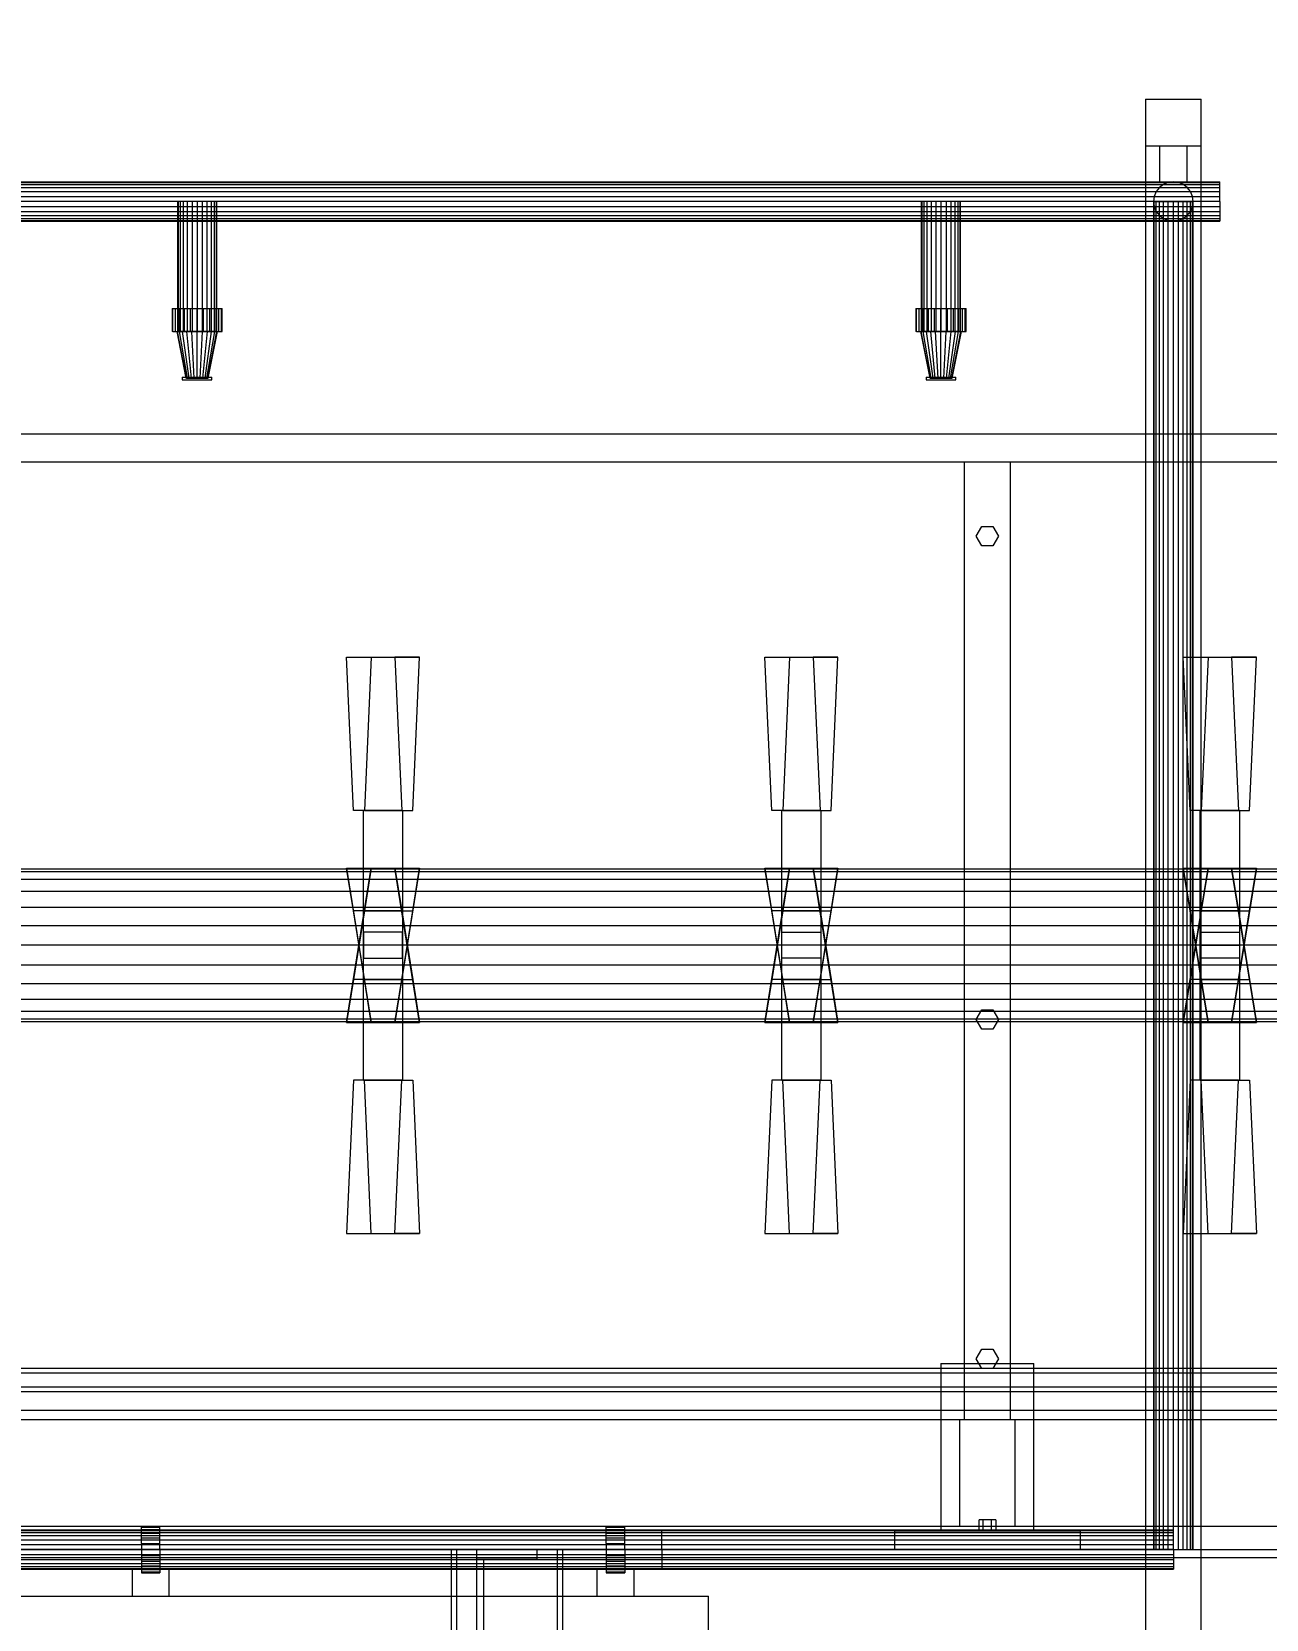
# Model space of a CAD drawing. Header units: millimetres. Extents: x -191664 to 191490, y -197311 to 10263.
# Drawn here: x 5097 to 6425, y -83175 to -81467 of the extents above; entities that cross this region are included whole.
import ezdxf

# ---------------------------------------------------------------- set-up
doc = ezdxf.new("R2010")
doc.units = ezdxf.units.MM
for name, color, linetype, lineweight in [('COTAS_O', 1, 'Continuous', 0), ('DET_mezcladora_lateral', 7, 'Continuous', 0), ('R15_COTAS_TRANSPORTE_P', 1, 'Continuous', 0)]:
    doc.layers.add(name, color=color, linetype=linetype, lineweight=lineweight)
doc.dimstyles.new('PLANTA_20', dxfattribs={"dimtxt": 50, "dimasz": 30, "dimexe": 30, "dimexo": 16, "dimgap": 20, "dimtad": 1, "dimtih": 1, "dimtoh": 1, "dimdec": 1, "dimzin": 0, "dimdsep": 46, "dimcen": 0.09, "dimadec": 0, "dimazin": 0, "dimtfac": 1, "dimtdec": 4, "dimtofl": 0, "dimtmove": 0, "dimatfit": 3, "dimfxl": 1, "dimtolj": 1, "dimtzin": 0, "dimarcsym": 0})

# ---------------------------------------------------------------- blocks, each defined once
blk = doc.blocks.new('*D59')
at = {"layer": 'COTAS_O', "color": 0, "lineweight": -2, "transparency": 16777216}
for p, q in [((1475, -83116), (1475, -83630)), ((7675, -83116), (7675, -83630)), ((1505, -83600), (7645, -83600))]:
    blk.add_line(p, q, dxfattribs=at)
at = {"layer": 'COTAS_O', "color": 0, "transparency": 16777216}
for points in [[(1505, -83595), (1505, -83605), (1475, -83600)], [(7645, -83595), (7645, -83605), (7675, -83600)]]:
    blk.add_solid(points, dxfattribs=at)
at = {"layer": 'Defpoints', "color": 0, "transparency": 16777216}
for p in [(1475, -83100), (7675, -83100), (7675, -83600)]:
    blk.add_point(p, dxfattribs=at)
blk = doc.blocks.new('*D133')
at = {"layer": 'Defpoints', "color": 0, "transparency": 16777216}
for p in [(439.7, -194148), (217.9, -194406.1), (-500, -194490), (-500, -194490), (500, -194490)]:
    blk.add_point(p, dxfattribs=at)
at = {"layer": 'R15_COTAS_TRANSPORTE_P', "color": 0, "lineweight": -2, "transparency": 16777216}
blk.add_arc((-500, -194490), 722.8, 2.3783, 17.6217, dxfattribs=at)
at = {"layer": 'R15_COTAS_TRANSPORTE_P', "color": 0, "transparency": 16777216}
for points in [[(184.1, -194272.8), (193.6, -194269.6), (179.2, -194242.8)], [(227.1, -194459.9), (217.2, -194460.1), (222.8, -194490)]]:
    blk.add_solid(points, dxfattribs=at)

msp = doc.modelspace()

# ---------------------------------------------------------------- linework, layer by layer
at = {"layer": 'DET_mezcladora_lateral', "color": 139, "true_color": 0x344b58}
for p, q in [((6295, -81540), (6355, -81540)), ((6295, -81540), (6295, -81590)), ((6355, -81590), (6355, -81540)), ((6295, -81590), (6355, -81590)), ((6295, -81590), (6295, -84180)), ((6355, -84180), (6355, -81590)), ((5259, -81839), (5291, -81839)), ((5259, -81839), (5259, -81842)), ((5259, -81842), (5291, -81842)), ((5291, -81842), (5291, -81839)), ((6059, -81839), (6091, -81839)), ((6059, -81839), (6059, -81842)), ((6059, -81842), (6091, -81842)), ((6091, -81842), (6091, -81839)), ((5205, -83121.2), (5245, -83121.2)), ((5205, -83121.2), (5205, -83150)), ((5245, -83150), (5245, -83121.2)), ((5705, -83121.2), (5745, -83121.2)), ((5705, -83121.2), (5705, -83150)), ((5745, -83150), (5745, -83121.2)), ((3525, -83150), (5825, -83150)), ((5205, -83150), (5245, -83150)), ((5705, -83150), (5745, -83150)), ((5825, -83200), (5825, -83150))]:
    msp.add_line(p, q, dxfattribs=at)
at = {"layer": 'DET_mezcladora_lateral', "color": 8, "true_color": 0x71848d}
for p, q in [((6310, -81590), (6340, -81590)), ((6310, -81590), (6310, -81628.8)), ((6340, -81628.8), (6340, -81590)), ((6310, -81628.8), (6340, -81628.8))]:
    msp.add_line(p, q, dxfattribs=at)
at = {"layer": 'DET_mezcladora_lateral', "color": 134, "true_color": 0x238fa9}
for p, q in [((3325, -81628.8), (6375, -81628.8)), ((3325, -81629.52), (6375, -81629.52)), ((3325, -81631.64), (6375, -81631.64)), ((3325, -81635.01), (6375, -81635.01)), ((6310.01, -81635.01), (6306.64, -81639.4)), ((6314.4, -81631.64), (6310.01, -81635.01)), ((6319.51, -81629.52), (6314.4, -81631.64)), ((6325, -81628.8), (6319.51, -81629.52)), ((6330.49, -81629.52), (6325, -81628.8)), ((6335.6, -81631.64), (6330.49, -81629.52)), ((6339.99, -81635.01), (6335.6, -81631.64)), ((6343.36, -81639.4), (6339.99, -81635.01)), ((6375, -81629.52), (6375, -81628.8)), ((6375, -81631.64), (6375, -81629.52)), ((6375, -81635.01), (6375, -81631.64)), ((6375, -81639.4), (6375, -81635.01)), ((3325, -81639.4), (6375, -81639.4)), ((3325, -81644.51), (6375, -81644.51)), ((6375, -81650), (3325, -81650)), ((3325, -81655.49), (6375, -81655.49)), ((5254.52, -81650), (5253.8, -81650)), ((5253.8, -81650), (5253.8, -81790)), ((5256.64, -81650), (5254.52, -81650)), ((5254.52, -81650), (5254.52, -81790)), ((5260.01, -81650), (5256.64, -81650)), ((5256.64, -81650), (5256.64, -81790)), ((5264.4, -81650), (5260.01, -81650)), ((5260.01, -81650), (5260.01, -81790)), ((5269.51, -81650), (5264.4, -81650)), ((5264.4, -81650), (5264.4, -81790)), ((5275, -81650), (5269.51, -81650)), ((5269.51, -81650), (5269.51, -81790)), ((5280.49, -81650), (5275, -81650)), ((5275, -81650), (5275, -81790)), ((5285.6, -81650), (5280.49, -81650)), ((5280.49, -81650), (5280.49, -81790)), ((5289.99, -81650), (5285.6, -81650)), ((5285.6, -81650), (5285.6, -81790)), ((5293.36, -81650), (5289.99, -81650)), ((5289.99, -81650), (5289.99, -81790)), ((5295.48, -81650), (5293.36, -81650)), ((5293.36, -81650), (5293.36, -81790)), ((5295.48, -81650), (5296.2, -81650)), ((5295.48, -81650), (5295.48, -81790)), ((5296.2, -81790), (5296.2, -81650)), ((6054.52, -81650), (6053.8, -81650)), ((6053.8, -81650), (6053.8, -81790)), ((6056.64, -81650), (6054.52, -81650)), ((6054.52, -81650), (6054.52, -81790)), ((6060.01, -81650), (6056.64, -81650)), ((6056.64, -81650), (6056.64, -81790)), ((6064.4, -81650), (6060.01, -81650)), ((6060.01, -81650), (6060.01, -81790)), ((6069.51, -81650), (6064.4, -81650)), ((6064.4, -81650), (6064.4, -81790)), ((6075, -81650), (6069.51, -81650)), ((6069.51, -81650), (6069.51, -81790)), ((6080.49, -81650), (6075, -81650)), ((6075, -81650), (6075, -81790)), ((6085.6, -81650), (6080.49, -81650)), ((6080.49, -81650), (6080.49, -81790)), ((6089.99, -81650), (6085.6, -81650)), ((6085.6, -81650), (6085.6, -81790)), ((6093.36, -81650), (6089.99, -81650)), ((6089.99, -81650), (6089.99, -81790)), ((6095.48, -81650), (6093.36, -81650)), ((6093.36, -81650), (6093.36, -81790)), ((6095.48, -81650), (6096.2, -81650)), ((6095.48, -81650), (6095.48, -81790)), ((6096.2, -81790), (6096.2, -81650)), ((6304.52, -81644.51), (6303.8, -81650)), ((6303.8, -81650), (6304.52, -81650)), ((6303.8, -81650), (6303.8, -83100)), ((6303.8, -81650), (6304.52, -81655.49)), ((6306.64, -81639.4), (6304.52, -81644.51)), ((6304.52, -81650), (6306.64, -81650)), ((6304.52, -83100), (6304.52, -81650)), ((6304.52, -81655.49), (6306.64, -81660.6)), ((6306.64, -81650), (6310.01, -81650)), ((6306.64, -83100), (6306.64, -81650)), ((6310.01, -81650), (6314.4, -81650)), ((6310.01, -83100), (6310.01, -81650)), ((6314.4, -81650), (6319.51, -81650)), ((6314.4, -83100), (6314.4, -81650)), ((6319.51, -81650), (6325, -81650)), ((6319.51, -83100), (6319.51, -81650)), ((6325, -81650), (6330.49, -81650)), ((6325, -83100), (6325, -81650)), ((6330.49, -81650), (6335.6, -81650)), ((6330.49, -83100), (6330.49, -81650)), ((6335.6, -81650), (6339.99, -81650)), ((6335.6, -83100), (6335.6, -81650)), ((6339.99, -81650), (6343.36, -81650)), ((6339.99, -83100), (6339.99, -81650)), ((6345.48, -81644.51), (6343.36, -81639.4)), ((6343.36, -81650), (6345.48, -81650)), ((6343.36, -83100), (6343.36, -81650)), ((6343.36, -81660.6), (6345.48, -81655.49)), ((6346.2, -81650), (6345.48, -81644.51)), ((6345.48, -81650), (6346.2, -81650)), ((6345.48, -83100), (6345.48, -81650)), ((6345.48, -81655.49), (6346.2, -81650)), ((6346.2, -83100), (6346.2, -81650)), ((6375, -81644.51), (6375, -81639.4)), ((6375, -81650), (6375, -81644.51)), ((6375, -81650), (6375, -81655.49)), ((6375, -81655.49), (6375, -81660.6)), ((3325, -81660.6), (6375, -81660.6)), ((3325, -81664.99), (6375, -81664.99)), ((3325, -81668.36), (6375, -81668.36)), ((3325, -81670.48), (6375, -81670.48)), ((3325, -81671.2), (6375, -81671.2)), ((6306.64, -81660.6), (6310.01, -81664.99)), ((6310.01, -81664.99), (6314.4, -81668.36)), ((6314.4, -81668.36), (6319.51, -81670.48)), ((6319.51, -81670.48), (6325, -81671.2)), ((6325, -81671.2), (6330.49, -81670.48)), ((6330.49, -81670.48), (6335.6, -81668.36)), ((6335.6, -81668.36), (6339.99, -81664.99)), ((6339.99, -81664.99), (6343.36, -81660.6)), ((6375, -81660.6), (6375, -81664.99)), ((6375, -81664.99), (6375, -81668.36)), ((6375, -81668.36), (6375, -81670.48)), ((6375, -81670.48), (6375, -81671.2)), ((5254.52, -81790), (5253.8, -81790)), ((5256.64, -81790), (5254.52, -81790)), ((5260.01, -81790), (5256.64, -81790)), ((5264.4, -81790), (5260.01, -81790)), ((5269.51, -81790), (5264.4, -81790)), ((5275, -81790), (5269.51, -81790)), ((5280.49, -81790), (5275, -81790)), ((5285.6, -81790), (5280.49, -81790)), ((5289.99, -81790), (5285.6, -81790)), ((5293.36, -81790), (5289.99, -81790)), ((5295.48, -81790), (5293.36, -81790)), ((5296.2, -81790), (5295.48, -81790)), ((6054.52, -81790), (6053.8, -81790)), ((6056.64, -81790), (6054.52, -81790)), ((6060.01, -81790), (6056.64, -81790)), ((6064.4, -81790), (6060.01, -81790)), ((6069.51, -81790), (6064.4, -81790)), ((6075, -81790), (6069.51, -81790)), ((6080.49, -81790), (6075, -81790)), ((6085.6, -81790), (6080.49, -81790)), ((6089.99, -81790), (6085.6, -81790)), ((6093.36, -81790), (6089.99, -81790)), ((6095.48, -81790), (6093.36, -81790)), ((6096.2, -81790), (6095.48, -81790)), ((4995, -83078.8), (5775, -83078.8)), ((4995, -83079.52), (5775, -83079.52)), ((4995, -83081.64), (5775, -83081.64)), ((4995, -83085.01), (5775, -83085.01)), ((4995, -83089.4), (5775, -83089.4)), ((5775, -83079.52), (5775, -83078.8)), ((5775, -83078.8), (6325, -83078.8)), ((5775, -83081.64), (5775, -83079.52)), ((5775, -83079.52), (6325, -83079.52)), ((5775, -83085.01), (5775, -83081.64)), ((5775, -83081.64), (6325, -83081.64)), ((5775, -83089.4), (5775, -83085.01)), ((5775, -83085.01), (6325, -83085.01)), ((5775, -83094.51), (5775, -83089.4)), ((5775, -83089.4), (6325, -83089.4)), ((6325, -83079.52), (6325, -83078.8)), ((6325, -83081.64), (6325, -83079.52)), ((6325, -83085.01), (6325, -83081.64)), ((6325, -83089.4), (6325, -83085.01)), ((6325, -83094.51), (6325, -83089.4)), ((4995, -83094.51), (5775, -83094.51)), ((5775, -83100), (4995, -83100)), ((4995, -83105.49), (5775, -83105.49)), ((5775, -83100), (5775, -83094.51)), ((5775, -83094.51), (6325, -83094.51)), ((5775, -83100), (5775, -83105.49)), ((6325, -83100), (5775, -83100)), ((5775, -83105.49), (5775, -83110.6)), ((5775, -83105.49), (6325, -83105.49)), ((6304.52, -83100), (6303.8, -83100)), ((6304.52, -83100), (6306.64, -83100)), ((6306.64, -83100), (6310.01, -83100)), ((6310.01, -83100), (6314.4, -83100)), ((6314.4, -83100), (6319.51, -83100)), ((6319.51, -83100), (6325, -83100)), ((6325, -83100), (6325, -83094.51)), ((6325, -83100), (6325, -83105.49)), ((6325, -83100), (6330.49, -83100)), ((6325, -83105.49), (6325, -83110.6)), ((6330.49, -83100), (6335.6, -83100)), ((6335.6, -83100), (6339.99, -83100)), ((6339.99, -83100), (6343.36, -83100)), ((6343.36, -83100), (6345.48, -83100)), ((6345.48, -83100), (6346.2, -83100)), ((4995, -83110.6), (5775, -83110.6)), ((4995, -83114.99), (5775, -83114.99)), ((4995, -83118.36), (5775, -83118.36)), ((4995, -83120.48), (5775, -83120.48)), ((4995, -83121.2), (5775, -83121.2)), ((5775, -83110.6), (5775, -83114.99)), ((5775, -83110.6), (6325, -83110.6)), ((5775, -83114.99), (5775, -83118.36)), ((5775, -83114.99), (6325, -83114.99)), ((5775, -83118.36), (5775, -83120.48)), ((5775, -83118.36), (6325, -83118.36)), ((5775, -83120.48), (5775, -83121.2)), ((5775, -83120.48), (6325, -83120.48)), ((5775, -83121.2), (6325, -83121.2)), ((6325, -83110.6), (6325, -83114.99)), ((6325, -83114.99), (6325, -83118.36)), ((6325, -83118.36), (6325, -83120.48)), ((6325, -83120.48), (6325, -83121.2))]:
    msp.add_line(p, q, dxfattribs=at)
at = {"layer": 'DET_mezcladora_lateral', "color": 9, "true_color": 0xb9c5c9}
for p, q in [((5248, -81765), (5248.92, -81765)), ((5248, -81765), (5248, -81790)), ((5248.92, -81765), (5251.62, -81765)), ((5248.92, -81790), (5248.92, -81765)), ((5251.62, -81765), (5255.91, -81765)), ((5251.62, -81790), (5251.62, -81765)), ((5255.91, -81765), (5261.5, -81765)), ((5255.91, -81790), (5255.91, -81765)), ((5261.5, -81765), (5268.01, -81765)), ((5261.5, -81790), (5261.5, -81765)), ((5268.01, -81765), (5275, -81765)), ((5268.01, -81790), (5268.01, -81765)), ((5275, -81765), (5281.99, -81765)), ((5275, -81790), (5275, -81765)), ((5281.99, -81765), (5288.5, -81765)), ((5281.99, -81790), (5281.99, -81765)), ((5288.5, -81765), (5294.09, -81765)), ((5288.5, -81790), (5288.5, -81765)), ((5294.09, -81765), (5298.38, -81765)), ((5294.09, -81790), (5294.09, -81765)), ((5298.38, -81765), (5301.08, -81765)), ((5298.38, -81790), (5298.38, -81765)), ((5301.08, -81765), (5302, -81765)), ((5301.08, -81790), (5301.08, -81765)), ((5302, -81790), (5302, -81765)), ((6048, -81765), (6048.92, -81765)), ((6048, -81765), (6048, -81790)), ((6048.92, -81765), (6051.62, -81765)), ((6048.92, -81790), (6048.92, -81765)), ((6051.62, -81765), (6055.91, -81765)), ((6051.62, -81790), (6051.62, -81765)), ((6055.91, -81765), (6061.5, -81765)), ((6055.91, -81790), (6055.91, -81765)), ((6061.5, -81765), (6068.01, -81765)), ((6061.5, -81790), (6061.5, -81765)), ((6068.01, -81765), (6075, -81765)), ((6068.01, -81790), (6068.01, -81765)), ((6075, -81765), (6081.99, -81765)), ((6075, -81790), (6075, -81765)), ((6081.99, -81765), (6088.5, -81765)), ((6081.99, -81790), (6081.99, -81765)), ((6088.5, -81765), (6094.09, -81765)), ((6088.5, -81790), (6088.5, -81765)), ((6094.09, -81765), (6098.38, -81765)), ((6094.09, -81790), (6094.09, -81765)), ((6098.38, -81765), (6101.08, -81765)), ((6098.38, -81790), (6098.38, -81765)), ((6101.08, -81765), (6102, -81765)), ((6101.08, -81790), (6101.08, -81765)), ((6102, -81790), (6102, -81765)), ((5248.92, -81790), (5248, -81790)), ((5248.92, -81790), (5251.62, -81790)), ((5251.62, -81790), (5255.91, -81790)), ((5255.91, -81790), (5261.5, -81790)), ((5261.5, -81790), (5268.01, -81790)), ((5268.01, -81790), (5275, -81790)), ((5275, -81790), (5281.99, -81790)), ((5281.99, -81790), (5288.5, -81790)), ((5288.5, -81790), (5294.09, -81790)), ((5294.09, -81790), (5298.38, -81790)), ((5298.38, -81790), (5301.08, -81790)), ((5301.08, -81790), (5302, -81790)), ((6048.92, -81790), (6048, -81790)), ((6048.92, -81790), (6051.62, -81790)), ((6051.62, -81790), (6055.91, -81790)), ((6055.91, -81790), (6061.5, -81790)), ((6061.5, -81790), (6068.01, -81790)), ((6068.01, -81790), (6075, -81790)), ((6075, -81790), (6081.99, -81790)), ((6081.99, -81790), (6088.5, -81790)), ((6088.5, -81790), (6094.09, -81790)), ((6094.09, -81790), (6098.38, -81790)), ((6098.38, -81790), (6101.08, -81790)), ((6101.08, -81790), (6102, -81790)), ((5215, -83075.85), (5215, -83075)), ((5215, -83075), (5235, -83075)), ((5215, -83078.35), (5215, -83075.85)), ((5215, -83075.85), (5235, -83075.85)), ((5215, -83082.32), (5215, -83078.35)), ((5215, -83078.35), (5235, -83078.35)), ((5215, -83087.5), (5215, -83082.32)), ((5215, -83082.32), (5235, -83082.32)), ((5215, -83093.53), (5215, -83087.5)), ((5215, -83087.5), (5235, -83087.5)), ((5235, -83075.85), (5235, -83075)), ((5235, -83078.35), (5235, -83075.85)), ((5235, -83082.32), (5235, -83078.35)), ((5235, -83087.5), (5235, -83082.32)), ((5235, -83093.53), (5235, -83087.5)), ((5715, -83075.85), (5715, -83075)), ((5715, -83075), (5735, -83075)), ((5715, -83078.35), (5715, -83075.85)), ((5715, -83075.85), (5735, -83075.85)), ((5715, -83082.32), (5715, -83078.35)), ((5715, -83078.35), (5735, -83078.35)), ((5715, -83087.5), (5715, -83082.32)), ((5715, -83082.32), (5735, -83082.32)), ((5715, -83093.53), (5715, -83087.5)), ((5715, -83087.5), (5735, -83087.5)), ((5735, -83075.85), (5735, -83075)), ((5735, -83078.35), (5735, -83075.85)), ((5735, -83082.32), (5735, -83078.35)), ((5735, -83087.5), (5735, -83082.32)), ((5735, -83093.53), (5735, -83087.5)), ((5215, -83093.53), (5215, -83100)), ((5215, -83093.53), (5235, -83093.53)), ((5215, -83100), (5215, -83106.47)), ((5235, -83100), (5215, -83100)), ((5215, -83106.47), (5215, -83112.5)), ((5215, -83106.47), (5235, -83106.47)), ((5235, -83100), (5235, -83093.53)), ((5235, -83100), (5235, -83106.47)), ((5235, -83106.47), (5235, -83112.5)), ((5715, -83093.53), (5715, -83100)), ((5715, -83093.53), (5735, -83093.53)), ((5715, -83100), (5715, -83106.47)), ((5735, -83100), (5715, -83100)), ((5715, -83106.47), (5715, -83112.5)), ((5715, -83106.47), (5735, -83106.47)), ((5735, -83100), (5735, -83093.53)), ((5735, -83100), (5735, -83106.47)), ((5735, -83106.47), (5735, -83112.5)), ((5215, -83112.5), (5215, -83117.68)), ((5215, -83112.5), (5235, -83112.5)), ((5215, -83117.68), (5215, -83121.65)), ((5215, -83117.68), (5235, -83117.68)), ((5215, -83121.65), (5215, -83124.15)), ((5215, -83121.65), (5235, -83121.65)), ((5215, -83124.15), (5215, -83125)), ((5215, -83124.15), (5235, -83124.15)), ((5235, -83112.5), (5235, -83117.68)), ((5235, -83117.68), (5235, -83121.65)), ((5235, -83121.65), (5235, -83124.15)), ((5235, -83124.15), (5235, -83125)), ((5715, -83112.5), (5715, -83117.68)), ((5715, -83112.5), (5735, -83112.5)), ((5715, -83117.68), (5715, -83121.65)), ((5715, -83117.68), (5735, -83117.68)), ((5715, -83121.65), (5715, -83124.15)), ((5715, -83121.65), (5735, -83121.65)), ((5715, -83124.15), (5715, -83125)), ((5715, -83124.15), (5735, -83124.15)), ((5735, -83112.5), (5735, -83117.68)), ((5735, -83117.68), (5735, -83121.65)), ((5735, -83121.65), (5735, -83124.15)), ((5735, -83124.15), (5735, -83125)), ((5215, -83125), (5235, -83125)), ((5715, -83125), (5735, -83125))]:
    msp.add_line(p, q, dxfattribs=at)
at = {"layer": 'DET_mezcladora_lateral', "color": 55, "true_color": 0xb2944d}
for p, q in [((5253, -81790), (5253.75, -81790)), ((5253, -81790), (5263, -81840)), ((5253.75, -81790), (5255.95, -81790)), ((5263.41, -81840), (5253.75, -81790)), ((5255.95, -81790), (5259.44, -81790)), ((5264.61, -81840), (5255.95, -81790)), ((5259.44, -81790), (5264, -81790)), ((5266.51, -81840), (5259.44, -81790)), ((5264, -81790), (5269.31, -81790)), ((5269, -81840), (5264, -81790)), ((5269.31, -81790), (5275, -81790)), ((5271.89, -81840), (5269.31, -81790)), ((5275, -81790), (5280.69, -81790)), ((5275, -81840), (5275, -81790)), ((5278.11, -81840), (5280.69, -81790)), ((5280.69, -81790), (5286, -81790)), ((5281, -81840), (5286, -81790)), ((5283.49, -81840), (5290.56, -81790)), ((5285.39, -81840), (5294.05, -81790)), ((5286, -81790), (5290.56, -81790)), ((5286.59, -81840), (5296.25, -81790)), ((5287, -81840), (5297, -81790)), ((5290.56, -81790), (5294.05, -81790)), ((5294.05, -81790), (5296.25, -81790)), ((5296.25, -81790), (5297, -81790)), ((6053, -81790), (6053.75, -81790)), ((6053, -81790), (6063, -81840)), ((6053.75, -81790), (6055.95, -81790)), ((6063.41, -81840), (6053.75, -81790)), ((6055.95, -81790), (6059.44, -81790)), ((6064.61, -81840), (6055.95, -81790)), ((6059.44, -81790), (6064, -81790)), ((6066.51, -81840), (6059.44, -81790)), ((6064, -81790), (6069.31, -81790)), ((6069, -81840), (6064, -81790)), ((6069.31, -81790), (6075, -81790)), ((6071.89, -81840), (6069.31, -81790)), ((6075, -81790), (6080.69, -81790)), ((6075, -81840), (6075, -81790)), ((6078.11, -81840), (6080.69, -81790)), ((6080.69, -81790), (6086, -81790)), ((6081, -81840), (6086, -81790)), ((6083.49, -81840), (6090.56, -81790)), ((6085.39, -81840), (6094.05, -81790)), ((6086, -81790), (6090.56, -81790)), ((6086.59, -81840), (6096.25, -81790)), ((6087, -81840), (6097, -81790)), ((6090.56, -81790), (6094.05, -81790)), ((6094.05, -81790), (6096.25, -81790)), ((6096.25, -81790), (6097, -81790)), ((5263.41, -81840), (5263, -81840)), ((5263.41, -81840), (5264.61, -81840)), ((5264.61, -81840), (5266.51, -81840)), ((5266.51, -81840), (5269, -81840)), ((5269, -81840), (5271.89, -81840)), ((5271.89, -81840), (5275, -81840)), ((5275, -81840), (5278.11, -81840)), ((5278.11, -81840), (5281, -81840)), ((5281, -81840), (5283.49, -81840)), ((5283.49, -81840), (5285.39, -81840)), ((5285.39, -81840), (5286.59, -81840)), ((5286.59, -81840), (5287, -81840)), ((6063.41, -81840), (6063, -81840)), ((6063.41, -81840), (6064.61, -81840)), ((6064.61, -81840), (6066.51, -81840)), ((6066.51, -81840), (6069, -81840)), ((6069, -81840), (6071.89, -81840)), ((6071.89, -81840), (6075, -81840)), ((6075, -81840), (6078.11, -81840)), ((6078.11, -81840), (6081, -81840)), ((6081, -81840), (6083.49, -81840)), ((6083.49, -81840), (6085.39, -81840)), ((6085.39, -81840), (6086.59, -81840)), ((6086.59, -81840), (6087, -81840))]:
    msp.add_line(p, q, dxfattribs=at)
at = {"layer": 'DET_mezcladora_lateral', "color": 252, "true_color": 0x8b8c91}
for p, q in [((1475, -81900), (7675, -81900)), ((1475, -82925), (7675, -82925))]:
    msp.add_line(p, q, dxfattribs=at)
at = {"layer": 'DET_mezcladora_lateral', "color": 9, "true_color": 0xc6c9c8}
for p, q in [((1475, -81930), (7675, -81930)), ((6100, -81930), (6150, -81930)), ((6100, -81930), (6100, -82960)), ((6150, -82960), (6150, -81930)), ((5496, -82305), (5454, -82305)), ((5454, -82450), (5454, -82305)), ((5496, -82305), (5496, -82450)), ((5946, -82305), (5904, -82305)), ((5904, -82450), (5904, -82305)), ((5946, -82305), (5946, -82450)), ((6396, -82305), (6354, -82305)), ((6354, -82450), (6354, -82305)), ((6396, -82305), (6396, -82450)), ((5454, -82436), (5454, -82464)), ((5496, -82436), (5454, -82436)), ((5496, -82464), (5496, -82436)), ((5904, -82464), (5904, -82436)), ((5904, -82436), (5946, -82436)), ((5946, -82436), (5946, -82464)), ((6354, -82464), (6354, -82436)), ((6354, -82436), (6396, -82436)), ((6396, -82436), (6396, -82464)), ((5496, -82450), (5454, -82450)), ((5454, -82595), (5454, -82450)), ((5496, -82450), (5496, -82595)), ((5946, -82450), (5904, -82450)), ((5904, -82595), (5904, -82450)), ((5946, -82450), (5946, -82595)), ((6354, -82450), (6396, -82450)), ((6354, -82595), (6354, -82450)), ((6396, -82450), (6396, -82595)), ((5454, -82464), (5496, -82464)), ((5946, -82464), (5904, -82464)), ((6396, -82464), (6354, -82464)), ((5454, -82595), (5496, -82595)), ((5904, -82595), (5946, -82595)), ((6354, -82595), (6396, -82595)), ((1475, -82905), (7675, -82905)), ((1475, -82950), (7675, -82950)), ((6100, -82960), (6150, -82960)), ((6025, -83080), (6225, -83080)), ((6025, -83080), (6025, -83100)), ((6225, -83100), (6225, -83080)), ((6025, -83100), (6225, -83100))]:
    msp.add_line(p, q, dxfattribs=at)
at = {"layer": 'DET_mezcladora_lateral', "color": 149, "true_color": 0x3c4245}
for p, q in [((6113, -82010), (6119, -81999.61)), ((6119, -82020.39), (6113, -82010)), ((6119, -81999.61), (6131, -81999.61)), ((6131, -81999.61), (6137, -82010)), ((6137, -82010), (6131, -82020.39)), ((6131, -82020.39), (6119, -82020.39)), ((6113, -82530), (6119, -82519.61)), ((6119, -82519.61), (6131, -82519.61)), ((6131, -82519.61), (6137, -82530)), ((6119, -82540.39), (6113, -82530)), ((6131, -82540.39), (6119, -82540.39)), ((6137, -82530), (6131, -82540.39)), ((6113, -82895), (6119, -82884.61)), ((6119, -82884.61), (6131, -82884.61)), ((6131, -82884.61), (6137, -82895)), ((6119, -82905.39), (6113, -82895)), ((6137, -82895), (6131, -82905.39)), ((6131, -82905.39), (6119, -82905.39))]:
    msp.add_line(p, q, dxfattribs=at)
at = {"layer": 'DET_mezcladora_lateral', "color": 254, "true_color": 0xdce0df}
for p, q in [((5443.08, -82305), (5435.72, -82140)), ((5435.72, -82140), (5462.28, -82140)), ((5435.72, -82140), (5487.72, -82140)), ((5462.28, -82140), (5454.92, -82305)), ((5462.28, -82140), (5514.28, -82140)), ((5514.28, -82140), (5487.72, -82140)), ((5487.72, -82140), (5495.08, -82305)), ((5506.92, -82305), (5514.28, -82140)), ((5893.08, -82305), (5885.72, -82140)), ((5885.72, -82140), (5912.28, -82140)), ((5885.72, -82140), (5937.72, -82140)), ((5912.28, -82140), (5904.92, -82305)), ((5912.28, -82140), (5964.28, -82140)), ((5964.28, -82140), (5937.72, -82140)), ((5937.72, -82140), (5945.08, -82305)), ((5956.92, -82305), (5964.28, -82140)), ((6343.08, -82305), (6335.72, -82140)), ((6335.72, -82140), (6362.28, -82140)), ((6335.72, -82140), (6387.72, -82140)), ((6362.28, -82140), (6354.92, -82305)), ((6362.28, -82140), (6414.28, -82140)), ((6414.28, -82140), (6387.72, -82140)), ((6387.72, -82140), (6395.08, -82305)), ((6406.92, -82305), (6414.28, -82140)), ((5454.92, -82305), (5443.08, -82305)), ((5495.08, -82305), (5443.08, -82305)), ((5454.92, -82305), (5506.92, -82305)), ((5495.08, -82305), (5506.92, -82305)), ((5904.92, -82305), (5893.08, -82305)), ((5945.08, -82305), (5893.08, -82305)), ((5904.92, -82305), (5956.92, -82305)), ((5945.08, -82305), (5956.92, -82305)), ((6354.92, -82305), (6343.08, -82305)), ((6395.08, -82305), (6343.08, -82305)), ((6354.92, -82305), (6406.92, -82305)), ((6395.08, -82305), (6406.92, -82305)), ((1315, -82368), (7835, -82368)), ((1315, -82370.79), (7835, -82370.79)), ((5435.72, -82533), (5462.28, -82367)), ((5443.08, -82413), (5435.72, -82367)), ((5435.72, -82367), (5462.28, -82533)), ((5435.72, -82367), (5487.72, -82367)), ((5462.28, -82367), (5454.92, -82413)), ((5462.28, -82367), (5514.28, -82367)), ((5514.28, -82367), (5487.72, -82533)), ((5514.28, -82533), (5487.72, -82367)), ((5487.72, -82367), (5495.08, -82413)), ((5506.92, -82413), (5514.28, -82367)), ((5893.08, -82413), (5885.72, -82367)), ((5885.72, -82367), (5912.28, -82533)), ((5885.72, -82367), (5937.72, -82367)), ((5885.72, -82533), (5912.28, -82367)), ((5912.28, -82367), (5904.92, -82413)), ((5912.28, -82367), (5964.28, -82367)), ((5964.28, -82533), (5937.72, -82367)), ((5937.72, -82367), (5945.08, -82413)), ((5964.28, -82367), (5937.72, -82533)), ((5956.92, -82413), (5964.28, -82367)), ((6343.08, -82413), (6335.72, -82367)), ((6335.72, -82367), (6362.28, -82533)), ((6335.72, -82367), (6387.72, -82367)), ((6335.72, -82533), (6362.28, -82367)), ((6362.28, -82367), (6354.92, -82413)), ((6362.28, -82367), (6414.28, -82367)), ((6414.28, -82533), (6387.72, -82367)), ((6387.72, -82367), (6395.08, -82413)), ((6414.28, -82367), (6387.72, -82533)), ((6406.92, -82413), (6414.28, -82367)), ((1315, -82378.99), (7835, -82378.99)), ((1315, -82392.02), (7835, -82392.02)), ((1315, -82409), (7835, -82409)), ((5454.92, -82413), (5443.08, -82487)), ((5454.92, -82487), (5443.08, -82413)), ((5495.08, -82413), (5443.08, -82413)), ((5454.92, -82413), (5506.92, -82413)), ((5495.08, -82487), (5506.92, -82413)), ((5495.08, -82413), (5506.92, -82487)), ((5904.92, -82487), (5893.08, -82413)), ((5945.08, -82413), (5893.08, -82413)), ((5904.92, -82413), (5893.08, -82487)), ((5904.92, -82413), (5956.92, -82413)), ((5945.08, -82413), (5956.92, -82487)), ((5945.08, -82487), (5956.92, -82413)), ((6354.92, -82487), (6343.08, -82413)), ((6395.08, -82413), (6343.08, -82413)), ((6354.92, -82413), (6343.08, -82487)), ((6354.92, -82413), (6406.92, -82413)), ((6395.08, -82413), (6406.92, -82487)), ((6395.08, -82487), (6406.92, -82413)), ((1315, -82428.78), (7835, -82428.78)), ((7835, -82450), (1315, -82450)), ((1315, -82471.22), (7835, -82471.22)), ((1315, -82491), (7835, -82491)), ((5443.08, -82487), (5435.72, -82533)), ((5495.08, -82487), (5443.08, -82487)), ((5462.28, -82533), (5454.92, -82487)), ((5454.92, -82487), (5506.92, -82487)), ((5487.72, -82533), (5495.08, -82487)), ((5506.92, -82487), (5514.28, -82533)), ((5893.08, -82487), (5885.72, -82533)), ((5945.08, -82487), (5893.08, -82487)), ((5912.28, -82533), (5904.92, -82487)), ((5904.92, -82487), (5956.92, -82487)), ((5937.72, -82533), (5945.08, -82487)), ((5956.92, -82487), (5964.28, -82533)), ((6343.08, -82487), (6335.72, -82533)), ((6395.08, -82487), (6343.08, -82487)), ((6362.28, -82533), (6354.92, -82487)), ((6354.92, -82487), (6406.92, -82487)), ((6387.72, -82533), (6395.08, -82487)), ((6406.92, -82487), (6414.28, -82533)), ((1315, -82507.98), (7835, -82507.98)), ((1315, -82521.01), (7835, -82521.01)), ((1315, -82529.21), (7835, -82529.21)), ((1315, -82532), (7835, -82532)), ((5435.72, -82533), (5487.72, -82533)), ((5462.28, -82533), (5514.28, -82533)), ((5885.72, -82533), (5937.72, -82533)), ((5912.28, -82533), (5964.28, -82533)), ((6335.72, -82533), (6387.72, -82533)), ((6362.28, -82533), (6414.28, -82533)), ((5443.08, -82595), (5435.72, -82760)), ((5454.92, -82595), (5443.08, -82595)), ((5495.08, -82595), (5443.08, -82595)), ((5462.28, -82760), (5454.92, -82595)), ((5454.92, -82595), (5506.92, -82595)), ((5487.72, -82760), (5495.08, -82595)), ((5495.08, -82595), (5506.92, -82595)), ((5506.92, -82595), (5514.28, -82760)), ((5893.08, -82595), (5885.72, -82760)), ((5904.92, -82595), (5893.08, -82595)), ((5945.08, -82595), (5893.08, -82595)), ((5912.28, -82760), (5904.92, -82595)), ((5904.92, -82595), (5956.92, -82595)), ((5937.72, -82760), (5945.08, -82595)), ((5945.08, -82595), (5956.92, -82595)), ((5956.92, -82595), (5964.28, -82760)), ((6343.08, -82595), (6335.72, -82760)), ((6354.92, -82595), (6343.08, -82595)), ((6395.08, -82595), (6343.08, -82595)), ((6362.28, -82760), (6354.92, -82595)), ((6354.92, -82595), (6406.92, -82595)), ((6387.72, -82760), (6395.08, -82595)), ((6395.08, -82595), (6406.92, -82595)), ((6406.92, -82595), (6414.28, -82760)), ((5435.72, -82760), (5462.28, -82760)), ((5435.72, -82760), (5487.72, -82760)), ((5462.28, -82760), (5514.28, -82760)), ((5514.28, -82760), (5487.72, -82760)), ((5885.72, -82760), (5912.28, -82760)), ((5885.72, -82760), (5937.72, -82760)), ((5912.28, -82760), (5964.28, -82760)), ((5964.28, -82760), (5937.72, -82760)), ((6335.72, -82760), (6362.28, -82760)), ((6335.72, -82760), (6387.72, -82760)), ((6362.28, -82760), (6414.28, -82760)), ((6414.28, -82760), (6387.72, -82760))]:
    msp.add_line(p, q, dxfattribs=at)
at = {"layer": 'DET_mezcladora_lateral', "color": 251, "true_color": 0x64686b}
for p, q in [((6075, -82900), (6175, -82900)), ((6075, -82900), (6075, -83080)), ((6175, -83080), (6175, -82900)), ((1475, -82960), (7675, -82960)), ((6095, -82960), (6155, -82960)), ((6095, -82960), (6095, -83075)), ((6155, -83075), (6155, -82960)), ((1475, -83075), (7675, -83075)), ((6075, -83080), (6175, -83080)), ((6095, -83075), (6155, -83075))]:
    msp.add_line(p, q, dxfattribs=at)
at = {"layer": 'DET_mezcladora_lateral', "color": 253, "true_color": 0xa5a6aa}
for p, q in [((1500, -82910), (7075, -82910)), ((1500, -82930), (7075, -82930))]:
    msp.add_line(p, q, dxfattribs=at)
at = {"layer": 'DET_mezcladora_lateral', "color": 43, "true_color": 0xe7bf45}
for p, q in [((6120.5, -83068), (6116, -83068)), ((6116, -83080), (6116, -83068)), ((6129.5, -83068), (6120.5, -83068)), ((6120.5, -83080), (6120.5, -83068)), ((6134, -83068), (6129.5, -83068)), ((6129.5, -83080), (6129.5, -83068)), ((6134, -83068), (6134, -83080)), ((6120.5, -83080), (6116, -83080)), ((6129.5, -83080), (6120.5, -83080)), ((6129.5, -83080), (6134, -83080))]:
    msp.add_line(p, q, dxfattribs=at)
at = {"layer": 'DET_mezcladora_lateral', "color": 8, "true_color": 0x667b86}
for p, q in [((1400, -83100), (7720, -83100)), ((1475, -83100), (7675, -83100)), ((5548.33, -83100), (5668.33, -83100)), ((5548.33, -83100), (5548.33, -84188)), ((5548.33, -83100), (5554.33, -83100)), ((5554.33, -84188), (5554.33, -83100)), ((5575.83, -83100), (5640.83, -83100)), ((5575.83, -83110.5), (5575.83, -83100)), ((5640.83, -83110.5), (5640.83, -83100)), ((5662.33, -83100), (5668.33, -83100)), ((5662.33, -83100), (5662.33, -84188)), ((5668.33, -84188), (5668.33, -83100)), ((1400, -83108.5), (7720, -83108.5)), ((1475, -83108.5), (7675, -83108.5)), ((5575.83, -83110.5), (5640.83, -83110.5)), ((5575.83, -83110.5), (5583.33, -83110.5)), ((5575.83, -83249.5), (5575.83, -83110.5)), ((5583.33, -83249.5), (5583.33, -83110.5))]:
    msp.add_line(p, q, dxfattribs=at)

# ---------------------------------------------------------------- dimensions: what is measured, and where the dimension line sits
at = {"layer": 'COTAS_O'}
dim = msp.add_aligned_dim(p1=(1475, -83100), p2=(7675, -83100), distance=-500, text='<> O', dimstyle='PLANTA_20', dxfattribs=at)
dim.commit()
dim.dimension.update_dxf_attribs({"geometry": '*D59', "text_midpoint": (4575, -83600)})
at = {"layer": 'R15_COTAS_TRANSPORTE_P'}
dim = msp.add_angular_dim_2l(base=(217.89, -194406.09), line1=((-500, -194490), (500, -194490)), line2=((-500, -194490), (439.69, -194147.98)), dimstyle='PLANTA_20', dxfattribs=at)
dim.commit()
dim.dimension.update_dxf_attribs({"geometry": '*D133', "text_midpoint": (191490.46, -33543.69)})

doc.saveas('drawing.dxf')
